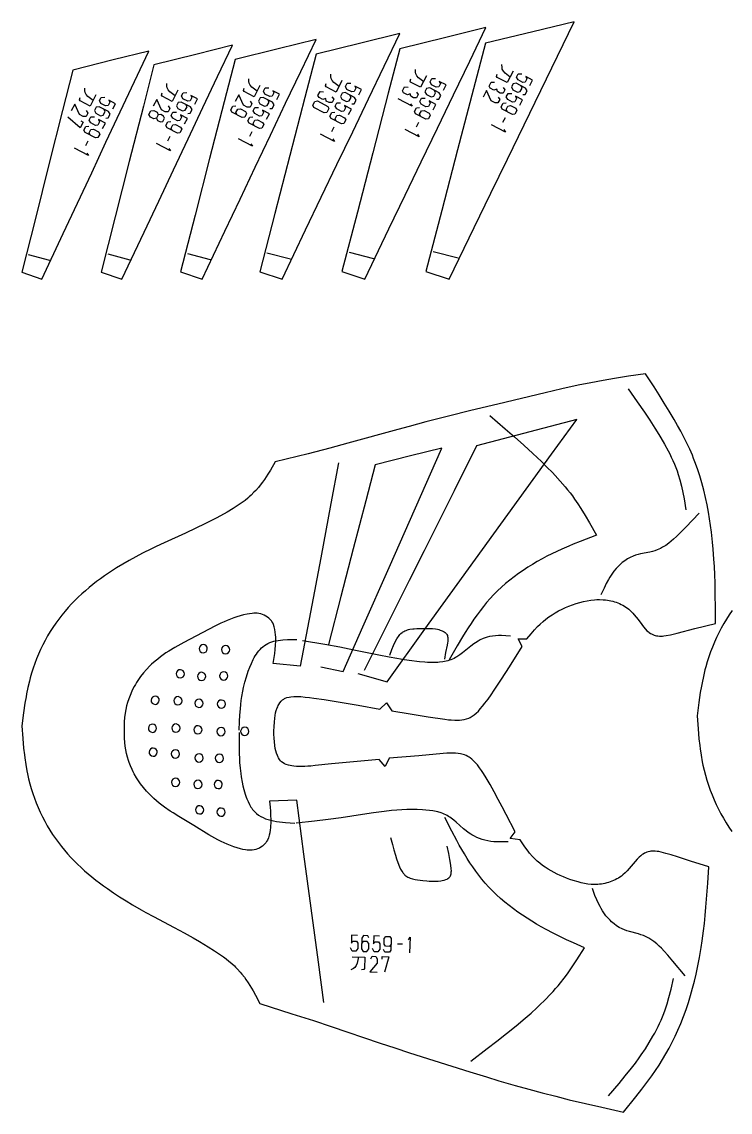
# Model space of a CAD drawing. Extents: x 923 to 2264, y 0 to 1234.
# Drawn here: x 923 to 1138.3, y 220.6 to 552.1 of the extents above; entities that cross this region are included whole.
import ezdxf

# ---------------------------------------------------------------- set-up
doc = ezdxf.new("R2010")
doc.units = 0

msp = doc.modelspace()

# ---------------------------------------------------------------- linework, layer by layer
for points in [[(1037.920898, 543.956299), (1034.400391, 530.406555), (1029.706299, 512.34021), (1025.012085, 494.273651), (1020.318054, 476.207367), (1027.24707, 473.919708), (1027.247192, 473.919647), (1034.617065, 489.204681), (1039.530396, 499.394684), (1044.443604, 509.584808), (1049.356812, 519.774719), (1054.270142, 529.964722), (1059.18335, 540.154785), (1064.09668, 550.344849), (1064.096558, 550.344971), (1051.881348, 547.363647), (1037.920776, 543.95636), (1037.920898, 543.956299)], [(1063.949219, 545.585938), (1060.323364, 531.720825), (1055.488647, 513.233887), (1050.654053, 494.746918), (1045.819458, 476.260071), (1052.953735, 473.919708), (1052.953857, 473.919647), (1060.543335, 489.56073), (1065.603027, 499.988129), (1070.66272, 510.415527), (1075.72229, 520.842834), (1080.781982, 531.270203), (1085.841675, 541.697632), (1090.901367, 552.125), (1090.901245, 552.125122), (1078.323608, 549.073547), (1063.949219, 545.585938), (1063.949219, 545.585938)], [(1012.478577, 542.326782), (1009.063354, 529.092407), (1004.509766, 511.446503), (999.956177, 493.800537), (995.402527, 476.154724), (1002.126404, 473.919769), (1002.126465, 473.919647), (1009.276794, 488.848663), (1014.04364, 498.801331), (1018.810547, 508.754059), (1023.577332, 518.706604), (1028.344116, 528.659302), (1033.110962, 538.612), (1037.87793, 548.564758), (1037.877808, 548.564758), (1026.02478, 545.653687), (1012.478516, 542.326721), (1012.478577, 542.326782)], [(963.156372, 539.067444), (959.951904, 526.463867), (955.679382, 509.659058), (951.406799, 492.854095), (947.134216, 476.049316), (953.447632, 473.919678), (953.447693, 473.919647), (960.158752, 488.136597), (964.632813, 497.614532), (969.106873, 507.092499), (973.580811, 516.570374), (978.05481, 526.048279), (982.52887, 535.526306), (987.00293, 545.004272), (987.002869, 545.004333), (975.874512, 542.233826), (963.156311, 539.067444), (963.156372, 539.067444)], [(987.817505, 540.697083), (984.50769, 527.778076), (980.094666, 510.552765), (975.681458, 493.327301), (971.268433, 476.10202), (977.787109, 473.919708), (977.78717, 473.919647), (984.717773, 488.492615), (989.338257, 498.207886), (993.95874, 507.923279), (998.579102, 517.638489), (1003.199524, 527.35376), (1007.820007, 537.069153), (1012.44043, 546.784485), (1012.440369, 546.784546), (1000.949646, 543.943787), (987.817383, 540.697083), (987.817505, 540.697083)], [(938.4953, 537.437866), (935.39624, 525.149658), (931.264221, 508.76535), (927.132019, 492.38089), (923, 475.996674), (929.108154, 473.919708), (929.108276, 473.919647), (935.59967, 487.780548), (939.927307, 497.021118), (944.255005, 506.261749), (948.582458, 515.502258), (952.910156, 524.742859), (957.237793, 533.983459), (961.56543, 543.224121), (961.565308, 543.224182), (950.799255, 540.523865), (938.495117, 537.437866), (938.4953, 537.437866)], [(1045.192505, 533.87262), (1043.609985, 535.094788), (1043.092651, 535.710754), (1042.771118, 536.323181), (1042.682129, 536.814026), (1042.638916, 537.675781)], [(1072.321533, 537.081116), (1070.5177, 533.630432), (1067.49353, 535.211304), (1067.303223, 535.50824), (1067.511108, 536.189392)], [(1071.487061, 535.295837), (1069.904419, 536.518066), (1069.387207, 537.134033), (1069.065552, 537.74646), (1068.976563, 538.237305), (1068.93335, 539.09906)], [(994.556946, 531.026062), (992.974304, 532.24823), (992.457031, 532.864197), (992.135437, 533.476685), (992.046387, 533.967468), (992.003235, 534.829224)], [(1020.318542, 534.234619), (1018.514771, 530.783875), (1015.49054, 532.364746), (1015.300232, 532.661682), (1015.508179, 533.342896)], [(1019.484131, 532.449341), (1017.901489, 533.67157), (1017.384277, 534.287537), (1017.062561, 534.899963), (1016.973633, 535.390747), (1016.93042, 536.252563)], [(1046.0271, 535.657898), (1044.223267, 532.207153), (1041.199097, 533.788025), (1041.008667, 534.084961), (1041.216675, 534.766174)], [(1051.176514, 531.361694), (1051.997314, 532.932007), (1049.903687, 534.026428), (1050.243774, 533.35498), (1049.726929, 532.366272), (1048.981445, 532.262329), (1047.546875, 533.012146), (1047.102295, 533.861694), (1047.619141, 534.850342), (1048.735596, 534.908508)], [(1069.281128, 532.114624), (1069.826904, 531.458984), (1069.310181, 530.470276), (1068.409546, 530.447388), (1067.556641, 530.89325), (1067.385254, 531.698669), (1066.536621, 531.30304), (1065.373413, 531.911072), (1065.033325, 532.58252), (1065.651489, 533.765076), (1066.717285, 533.726257)], [(1077.470947, 532.784973), (1078.291748, 534.355286), (1076.197998, 535.449707), (1076.538208, 534.778259), (1076.021362, 533.789551), (1075.275879, 533.685547), (1073.841309, 534.435486), (1073.396729, 535.284912), (1073.913574, 536.273621), (1075.030029, 536.331787)], [(944.702393, 528.179504), (943.119751, 529.401672), (942.602478, 530.017639), (942.280945, 530.630127), (942.191833, 531.120911), (942.148743, 531.982666)], [(970.464111, 531.388062), (968.660278, 527.937317), (965.636047, 529.518188), (965.44574, 529.815125), (965.653748, 530.496338)], [(969.629639, 529.602722), (968.046997, 530.824951), (967.529846, 531.440918), (967.20813, 532.053345), (967.119202, 532.544189), (967.075989, 533.405945)], [(975.613586, 527.091858), (976.434326, 528.662109), (974.340698, 529.756592), (974.680786, 529.085144), (974.16394, 528.096436), (973.418518, 527.992432), (971.983887, 528.74231), (971.539368, 529.591797), (972.056213, 530.580505), (973.172607, 530.638672)], [(995.391357, 532.81134), (993.587646, 529.360596), (990.563354, 530.941467), (990.373047, 531.238403), (990.580994, 531.919617)], [(1000.540771, 528.515137), (1001.361633, 530.085449), (999.267944, 531.179871), (999.608093, 530.508423), (999.091248, 529.519714), (998.345764, 529.415771), (996.911255, 530.165649), (996.466614, 531.015076), (996.983398, 532.003784), (998.099915, 532.061951)], [(1017.278076, 529.268127), (1017.823975, 528.612488), (1017.30719, 527.623779), (1016.406616, 527.600891), (1015.55365, 528.046814), (1015.382263, 528.852173), (1014.53363, 528.456543), (1013.370544, 529.064575), (1013.030396, 529.736023), (1013.648499, 530.918579), (1014.714294, 530.879822)], [(1023.317932, 527.147583), (1024.012817, 527.154602), (1024.630859, 528.337158), (1024.145874, 529.10907), (1021.31543, 530.588623), (1020.354126, 530.449402), (1019.837219, 529.460693), (1020.28186, 528.611267), (1021.71637, 527.861328), (1022.512573, 528.062256), (1023.080078, 529.147888), (1022.750061, 529.838684)], [(1025.468018, 529.938477), (1026.288818, 531.508728), (1024.19519, 532.60321), (1024.535156, 531.931702), (1024.018433, 530.943054), (1023.272949, 530.83905), (1021.838318, 531.588928), (1021.393799, 532.438416), (1021.910706, 533.427124), (1023.0271, 533.485291)], [(1042.986572, 530.691345), (1043.532593, 530.035767), (1043.015625, 529.047058), (1042.115112, 529.024109), (1041.262085, 529.469971), (1041.090698, 530.275391), (1040.242188, 529.879761), (1039.078979, 530.487793), (1038.73877, 531.159241), (1039.357056, 532.341797), (1040.422729, 532.30304)], [(1049.026489, 528.570862), (1049.721313, 528.577881), (1050.339478, 529.760437), (1049.85437, 530.532349), (1047.023926, 532.011902), (1046.0625, 531.87262), (1045.545776, 530.883972), (1045.990356, 530.034485), (1047.424927, 529.284607), (1048.221069, 529.485535), (1048.788452, 530.571106), (1048.458618, 531.261963)], [(1067.7854, 529.253174), (1068.270386, 528.481262), (1067.753662, 527.492554), (1066.853027, 527.469666), (1065.728638, 528.057434), (1064.307739, 531.194458), (1063.27417, 529.217102)], [(1074.35791, 526.829529), (1075.178589, 528.399841), (1073.084961, 529.494263), (1073.425171, 528.822815), (1072.908325, 527.834106), (1072.162842, 527.730164), (1070.728271, 528.480042), (1070.283691, 529.329529), (1070.800537, 530.318237), (1071.91687, 530.376343)], [(1075.320923, 529.99408), (1076.015625, 530.001099), (1076.633911, 531.183655), (1076.148804, 531.955566), (1073.318359, 533.43512), (1072.357056, 533.295898), (1071.84021, 532.30719), (1072.28479, 531.457764), (1073.71936, 530.707825), (1074.515503, 530.908752), (1075.083008, 531.994385), (1074.753052, 532.685242)], [(942.55719, 525.114563), (943.042297, 524.342651), (942.525452, 523.353882), (941.624878, 523.330994), (940.500427, 523.918762), (939.07959, 527.055847), (938.045898, 525.078369)], [(945.536865, 529.964783), (943.733093, 526.514038), (940.708801, 528.09491), (940.518494, 528.391846), (940.72644, 529.073059)], [(950.686218, 525.66864), (951.50708, 527.238892), (949.413391, 528.333374), (949.753601, 527.661865), (949.236694, 526.673157), (948.491211, 526.569214), (947.056702, 527.319092), (946.612061, 528.168518), (947.128906, 529.157227), (948.245361, 529.215393)], [(967.484436, 526.537781), (967.969482, 525.765869), (967.452698, 524.777222), (966.552185, 524.754272), (965.427795, 525.342041), (964.006836, 528.479065), (962.973267, 526.501709)], [(973.463501, 524.300964), (974.158325, 524.308044), (974.776489, 525.490601), (974.291382, 526.262512), (971.460999, 527.742004), (970.499695, 527.602783), (969.982788, 526.614075), (970.427429, 525.764648), (971.861938, 525.014709), (972.658081, 525.215637), (973.225586, 526.30127), (972.89563, 526.992126)], [(992.411682, 527.961121), (992.896851, 527.189209), (992.380005, 526.2005), (991.479431, 526.177551), (990.355042, 526.76532), (988.934143, 529.902344), (987.900452, 527.924988)], [(998.390747, 525.724304), (999.085632, 525.731323), (999.703735, 526.913879), (999.218628, 527.685791), (996.388245, 529.165344), (995.426941, 529.026062), (994.910156, 528.037415), (995.354675, 527.187927), (996.789185, 526.438049), (997.585388, 526.638977), (998.152893, 527.724548), (997.822876, 528.415405)], [(1011.473816, 526.758301), (1012.091919, 527.940857), (1012.847534, 528.064209), (1015.988159, 526.422546), (1016.318115, 525.731689), (1015.699951, 524.549133), (1014.954529, 524.44519), (1011.813965, 526.086853), (1011.473816, 526.758301)], [(1022.354919, 523.983093), (1023.175781, 525.553345), (1021.082031, 526.647827), (1021.42218, 525.976257), (1020.905396, 524.98761), (1020.159912, 524.883606), (1018.725281, 525.633545), (1018.280701, 526.482971), (1018.797546, 527.47168), (1019.914063, 527.529846)], [(1041.176758, 527.228943), (1041.671875, 526.47644), (1037.445801, 528.685547)], [(1048.063354, 525.40625), (1048.884277, 526.976563), (1046.790527, 528.070984), (1047.130737, 527.399536), (1046.61377, 526.410828), (1045.868286, 526.306885), (1044.433838, 527.056763), (1043.989258, 527.90625), (1044.506104, 528.894958), (1045.622559, 528.953064)], [(1070.606323, 524.75238), (1070.227417, 525.444153), (1070.794922, 526.529785), (1071.589233, 526.632874), (1073.140137, 525.822205), (1073.470093, 525.131287), (1072.902588, 524.045715), (1072.157104, 523.941772), (1069.016602, 525.583374), (1068.676514, 526.254883), (1069.294556, 527.437439), (1070.205322, 527.479736)], [(948.536255, 522.877747), (949.231079, 522.884766), (949.849182, 524.067322), (949.364136, 524.839233), (946.533752, 526.318787), (945.572388, 526.179504), (945.055603, 525.190857), (945.500122, 524.34137), (946.934692, 523.591492), (947.730835, 523.792419), (948.29834, 524.878052), (947.968323, 525.568848)], [(963.918823, 522.83313), (964.297729, 522.141357), (965.150696, 521.695496), (965.89624, 521.799438), (966.413025, 522.788147), (966.083008, 523.479065), (965.22998, 523.924927), (964.435608, 523.821777), (963.918823, 522.83313), (963.12262, 522.632202), (962.114563, 523.15918), (961.619324, 523.911682), (962.237488, 525.094238), (963.148254, 525.136536), (964.156311, 524.609619), (964.435608, 523.821777)], [(972.500427, 521.136414), (973.321289, 522.706726), (971.227539, 523.801147), (971.567688, 523.1297), (971.050903, 522.140991), (970.305359, 522.037048), (968.87085, 522.786926), (968.426208, 523.636414), (968.943115, 524.625122), (970.05957, 524.683228)], [(988.476379, 523.83252), (988.097473, 524.524292), (988.664978, 525.609924), (989.459351, 525.713013), (991.010315, 524.902344), (991.340271, 524.211487), (990.772766, 523.125854), (990.027344, 523.021851), (986.88678, 524.663513), (986.546631, 525.334961), (987.164795, 526.517517), (988.075439, 526.559814)], [(997.427734, 522.559692), (998.248596, 524.130005), (996.154846, 525.224426), (996.494995, 524.552979), (995.97821, 523.56427), (995.232605, 523.460327), (993.798096, 524.210205), (993.353577, 525.059692), (993.870361, 526.048401), (994.986877, 526.106506)], [(1018.603333, 521.905945), (1018.224426, 522.597656), (1018.791931, 523.683289), (1019.586304, 523.786377), (1021.137146, 522.975708), (1021.467163, 522.284851), (1020.899719, 521.199219), (1020.154175, 521.095215), (1017.013672, 522.736877), (1016.673523, 523.408325), (1017.291626, 524.590942), (1018.202393, 524.633179)], [(1044.311768, 523.329163), (1043.932861, 524.020935), (1044.500366, 525.106567), (1045.2948, 525.209656), (1046.845703, 524.398926), (1047.175659, 523.708069), (1046.608154, 522.622437), (1045.862671, 522.518494), (1042.722168, 524.160156), (1042.381958, 524.831604), (1043.000244, 526.014099), (1043.910889, 526.056458)], [(940.939819, 522.020508), (941.637817, 521.65564), (940.715576, 519.891541), (937.006226, 523.089417)], [(947.573181, 519.713196), (948.394043, 521.283447), (946.300293, 522.377869), (946.640442, 521.706421), (946.123596, 520.717712), (945.378113, 520.613708), (943.943542, 521.363647), (943.499023, 522.213135), (944.015808, 523.201782), (945.132324, 523.259949)], [(968.748901, 519.059265), (968.369995, 519.751099), (968.9375, 520.83667), (969.731873, 520.939758), (971.282715, 520.129089), (971.612732, 519.438171), (971.045227, 518.352539), (970.299744, 518.248596), (967.15918, 519.89032), (966.819031, 520.561768), (967.437256, 521.744263), (968.347961, 521.78656)], [(993.676147, 520.482605), (993.297241, 521.174377), (993.864746, 522.26001), (994.659119, 522.363098), (996.209961, 521.552368), (996.539978, 520.861511), (995.972473, 519.775879), (995.22699, 519.671875), (992.086487, 521.313599), (991.746277, 521.985046), (992.364502, 523.167603), (993.275208, 523.2099)], [(1043.60791, 521.510193), (1042.878174, 520.114441)], [(1069.557739, 519.346802), (1070.052979, 518.594299), (1065.826904, 520.803467)], [(1069.902222, 522.933472), (1069.172607, 521.537659)], [(943.821594, 517.636047), (943.442627, 518.327759), (944.010132, 519.413391), (944.804565, 519.516541), (946.355469, 518.70575), (946.685425, 518.014954), (946.11792, 516.929321), (945.372498, 516.825317), (942.231934, 518.46698), (941.891785, 519.138489), (942.509949, 520.321045), (943.420654, 520.363281)], [(968.0448, 517.240356), (967.315308, 515.844543)], [(992.972168, 518.663635), (992.242493, 517.267883)], [(1017.55481, 516.500366), (1018.050049, 515.747864), (1013.823914, 517.95697)], [(1017.899292, 520.086975), (1017.169739, 518.691162)], [(1043.263306, 517.923584), (1043.758545, 517.171021), (1039.532349, 519.380249)], [(943.117615, 515.817078), (942.387939, 514.421265)], [(967.700378, 513.653748), (968.195618, 512.901184), (963.969421, 515.110352)], [(992.627625, 515.077026), (993.122925, 514.324463), (988.896667, 516.53363)], [(942.773132, 512.230469), (943.268311, 511.477905), (939.042175, 513.687073)], [(924.929749, 481.356476), (931.416077, 479.616669)], [(949.129333, 481.546753), (955.83374, 479.76297)], [(973.329041, 481.737061), (980.251221, 479.909271)], [(997.528564, 481.927368), (1004.668823, 480.055573)], [(1022.50946, 482.117645), (1029.867676, 480.201874)], [(1048.076172, 482.307983), (1055.652344, 480.348206)], [(1072.984619, 305.836395), (1070.234863, 311.192413), (1069.039063, 313.476044), (1067.825195, 315.747345), (1066.550537, 318.069397), (1065.325073, 320.240814), (1064.165894, 322.250305), (1063.334717, 323.621674), (1062.751587, 324.515381), (1062.136108, 325.38324), (1061.480591, 326.217529), (1061.135498, 326.619629), (1060.405396, 327.388794), (1059.832153, 327.919617), (1059.249756, 328.389435), (1058.944336, 328.603088), (1058.628662, 328.798676), (1058.07251, 329.079926), (1057.606323, 329.263519), (1057.12561, 329.413422), (1056.383545, 329.582611), (1055.62561, 329.695313), (1054.861816, 329.763), (1054.093872, 329.796295), (1052.948853, 329.792755), (1052.189209, 329.761749), (1051.053345, 329.683716), (1043.694824, 329.011627), (1034.686768, 328.262329), (1033.416626, 325.714081), (1031.652344, 327.828308), (1026.059937, 327.357697), (1021.587158, 326.960358), (1017.116394, 326.52713), (1012.189453, 326.00592), (1010.841675, 325.885193), (1009.942078, 325.82132), (1009.041382, 325.774963), (1008.139282, 325.749786), (1007.310364, 325.749695), (1006.482178, 325.78067), (1005.656616, 325.853119), (1005.108704, 325.929596), (1004.563477, 326.032166), (1004.021606, 326.163971), (1003.370911, 326.370026), (1002.870789, 326.580475), (1002.402344, 326.840698), (1001.988098, 327.149963), (1001.629211, 327.503754), (1001.311523, 327.90213), (1001.032471, 328.337311), (1000.906616, 328.566193), (1000.680603, 329.04187), (1000.400696, 329.785309), (1000.200867, 330.473907), (1000.036438, 331.209015), (999.888428, 332.126404), (999.768555, 333.238434), (999.68866, 334.391937), (999.650757, 335.54953), (999.652466, 336.51062), (999.699951, 337.852966), (999.788391, 339.216919), (999.903809, 340.419983), (1000.016052, 341.217499), (1000.16803, 342.004944), (1000.369446, 342.777069), (1000.63031, 343.528351), (1000.786072, 343.89444), (1000.960388, 344.253418), (1001.154358, 344.60434), (1001.477295, 345.101135), (1001.847961, 345.561523), (1002.05188, 345.772491), (1002.268555, 345.967773), (1002.618347, 346.226044), (1002.851318, 346.363708), (1003.094666, 346.4841), (1003.605774, 346.678467), (1004.274719, 346.848694), (1004.822021, 346.940491), (1005.648804, 347.019806), (1006.200195, 347.039124), (1007.027161, 347.027649), (1007.853577, 346.979706), (1009.128113, 346.864197), (1010.473267, 346.715698), (1011.814819, 346.546478), (1014.935608, 346.094666), (1019.785583, 345.314941), (1025.283936, 344.368347), (1031.875732, 343.187286), (1033.824097, 345.130035), (1035.480469, 342.633575), (1041.050293, 341.715576), (1046.485718, 340.870941), (1051.615356, 340.105774), (1052.745483, 339.96698), (1053.501343, 339.896332), (1054.640503, 339.836609), (1055.404175, 339.835236), (1056.032227, 339.861206), (1056.765869, 339.928619), (1057.491821, 340.044525), (1058.201172, 340.218079), (1058.885254, 340.458771), (1059.322876, 340.661072), (1059.640503, 340.836517), (1059.948364, 341.030029), (1060.536987, 341.461487), (1061.14978, 341.98764), (1061.781494, 342.604797), (1062.379761, 343.254242), (1063.09375, 344.096832), (1063.773682, 344.946198), (1064.759155, 346.246155), (1065.710083, 347.571625), (1066.634399, 348.916351), (1068.832642, 352.253906), (1071.280884, 356.087799), (1075.135254, 362.259125), (1073.929565, 364.520447), (1076.540894, 364.572021), (1077.787598, 366.079987), (1078.859863, 367.307556), (1079.758911, 368.253967), (1080.579346, 369.041626), (1081.436401, 369.794708), (1082.327637, 370.512573), (1083.25061, 371.194244), (1084.203125, 371.83905), (1085.182983, 372.44632), (1086.187622, 373.015076), (1087.214844, 373.544647), (1088.262451, 374.034241), (1089.327759, 374.483063), (1090.408936, 374.89035), (1091.503296, 375.255463), (1092.608521, 375.577332), (1093.722656, 375.855591), (1094.842896, 376.088928), (1095.962036, 376.274811), (1097.084839, 376.406647), (1097.835449, 376.460114), (1098.58728, 376.48291), (1099.717773, 376.453827), (1100.473022, 376.388397), (1101.015015, 376.317139), (1101.556396, 376.225372), (1102.095581, 376.113342), (1102.631348, 375.981049), (1103.162231, 375.828552), (1103.687134, 375.656097), (1104.204468, 375.463654), (1104.712891, 375.251404), (1105.211182, 375.019409), (1105.69812, 374.767853), (1106.171997, 374.496796), (1106.631836, 374.20639), (1107.07605, 373.896545), (1107.503418, 373.56778), (1108.139526, 373.010406), (1108.786499, 372.348755), (1109.193604, 371.883087), (1109.776855, 371.155273), (1110.338257, 370.401642), (1111.430542, 368.880493), (1111.991089, 368.147217), (1112.588867, 367.456207), (1113.016724, 367.030701), (1113.474121, 366.641479), (1113.715576, 366.462891), (1114.097656, 366.215271), (1114.367798, 366.064575), (1114.78894, 365.864716), (1115.225098, 365.697845), (1115.522461, 365.605896), (1115.975464, 365.498444), (1116.354858, 365.437561), (1116.811401, 365.397491), (1117.270142, 365.388855), (1117.730103, 365.40741), (1118.190308, 365.44873), (1118.880127, 365.544342), (1120.238281, 365.802521), (1122.227295, 366.265106), (1127.638184, 367.663147), (1133.897827, 369.228516), (1133.859497, 374.164978), (1133.808838, 377.866394), (1133.721802, 381.56604), (1133.636353, 384.031281), (1133.523193, 386.495331), (1133.391113, 388.755371), (1133.161621, 391.839203), (1132.973877, 393.892456), (1132.635132, 396.967194), (1132.368042, 399.012756), (1132.06604, 401.054352), (1131.726563, 403.091522), (1131.309326, 405.317139), (1130.841553, 407.5336), (1130.32019, 409.737762), (1129.741577, 411.926514), (1129.102661, 414.096741), (1128.400269, 416.245483), (1127.631104, 418.369476), (1127.220215, 419.421082), (1126.83667, 420.358398), (1126.028687, 422.21582), (1125.170776, 424.051697), (1124.267944, 425.867371), (1123.325317, 427.664063), (1122.3479, 429.443298), (1121.341187, 431.206512), (1119.813232, 433.780823), (1118.299194, 436.242249), (1116.756592, 438.683777), (1115.193115, 441.110718), (1112.562378, 445.138306), (1107.433105, 444.370483), (1103.165405, 443.694183), (1099.759399, 443.108246), (1095.956787, 442.39035), (1092.164917, 441.614197), (1087.122559, 440.510132), (1082.091187, 439.35379), (1074.874512, 437.65097), (1067.730103, 435.933716), (1059.539307, 433.931763), (1052.68103, 432.223969), (1045.832886, 430.475952), (1040.705566, 429.131012), (1037.292603, 428.215179), (1022.157532, 424.034943), (1016.646545, 422.543671), (1010.013489, 420.820496), (1000.041321, 418.32132), (998.586365, 415.81189), (997.830627, 414.576111), (997.308594, 413.764435), (996.767944, 412.965118), (996.205627, 412.18042), (995.462036, 411.215851), (994.944519, 410.589233), (994.136047, 409.676514), (993.57605, 409.087555), (992.705139, 408.235901), (992.104248, 407.690765), (991.693176, 407.336395), (990.851074, 406.651947), (989.985107, 405.997375), (989.098267, 405.36969), (988.193542, 404.765686), (987.274292, 404.182495), (985.404053, 403.066345), (983.405701, 401.943634), (982.061401, 401.220642), (980.708496, 400.51593), (978.664795, 399.488861), (975.917664, 398.16568), (972.799988, 396.71994), (966.31073, 393.760498), (963.890686, 392.624878), (962.404846, 391.907074), (959.691101, 390.544434), (957.675537, 389.482574), (955.678711, 388.382233), (953.702148, 387.239899), (951.800049, 386.084137), (950.562683, 385.299377), (949.337585, 384.493988), (948.12616, 383.667267), (946.929993, 382.818573), (945.75061, 381.947296), (944.5896, 381.052673), (943.448242, 380.134125), (942.32843, 379.190979), (941.231384, 378.222504), (940.158752, 377.228088), (939.112061, 376.207184), (938.092773, 375.158783), (937.102539, 374.082764), (936.1427, 372.977753), (935.171021, 371.788818), (934.234985, 370.569244), (933.335205, 369.32074), (932.472107, 368.044708), (931.646301, 366.743011), (930.858276, 365.416931), (930.108582, 364.068237), (929.397705, 362.698395), (928.726257, 361.309052), (928.094604, 359.901855), (927.503357, 358.478241), (926.953125, 357.039948), (926.444214, 355.588348), (925.977417, 354.125336), (925.55304, 352.652069), (925.30249, 351.699829), (924.850159, 349.785828), (924.454773, 347.860565), (924.275452, 346.894409), (923.947693, 344.955841), (923.515442, 342.036438), (923, 338.131989), (923.290588, 334.204437), (923.554688, 331.265106), (923.770691, 329.310974), (923.894287, 328.33609), (924.178589, 326.391449), (924.520386, 324.454773), (924.71582, 323.489594), (925.054993, 321.994537), (925.437195, 320.50705), (925.861938, 319.028778), (926.328735, 317.561249), (926.837341, 316.106171), (927.387146, 314.665039), (927.977966, 313.239594), (928.60907, 311.831268), (929.280151, 310.441803), (929.990784, 309.072815), (930.74054, 307.725861), (931.528992, 306.402618), (932.355652, 305.104523), (933.220276, 303.833466), (934.122192, 302.590698), (935.017029, 301.432739), (935.943909, 300.301544), (936.901306, 299.196594), (937.887695, 298.11734), (938.90155, 297.06311), (939.941223, 296.033417), (941.005188, 295.02774), (942.091858, 294.045319), (943.199646, 293.085663), (944.327148, 292.148285), (945.472656, 291.232452), (946.634644, 290.337769), (947.811523, 289.46347), (949.001953, 288.609253), (950.834595, 287.346466), (952.74231, 286.092682), (954.672791, 284.879852), (956.624023, 283.704224), (959.255127, 282.188538), (960.697388, 281.386841), (963.048401, 280.114288), (969.357117, 276.788116), (972.386719, 275.166321), (975.053467, 273.687836), (977.034912, 272.54541), (978.345154, 271.764374), (979.645752, 270.965668), (981.576355, 269.730225), (983.379578, 268.508759), (984.263855, 267.873871), (985.132385, 267.219147), (985.98175, 266.541595), (986.808777, 265.838562), (987.610291, 265.107056), (988.000366, 264.729645), (988.56897, 264.15094), (989.389587, 263.250824), (989.914917, 262.630829), (990.669617, 261.673248), (991.150391, 261.018158), (991.837341, 260.012543), (992.353821, 259.196869), (992.847656, 258.367889), (993.322327, 257.527618), (994.00592, 256.25058), (995.314514, 253.661987), (1005.126831, 250.595657), (1011.650146, 248.495575), (1017.066772, 246.691132), (1031.93689, 241.650894), (1036.387939, 240.18129), (1040.84668, 238.735306), (1048.290039, 236.361832), (1059.23584, 232.912415), (1064.226807, 231.364334), (1067.977295, 230.228043), (1072.992188, 228.761902), (1077.082031, 227.621643), (1081.184448, 226.52597), (1085.297729, 225.47081), (1089.42041, 224.452072), (1094.372925, 223.272614), (1099.310791, 222.13504), (1105.901245, 220.648621), (1109.671875, 225.295898), (1111.517944, 227.648895), (1112.723389, 229.236404), (1114.482422, 231.6548), (1115.61792, 233.300186), (1116.719849, 234.975235), (1117.783325, 236.675705), (1118.806519, 238.401199), (1119.787109, 240.150894), (1120.723145, 241.924484), (1121.612427, 243.721329), (1122.452881, 245.540817), (1123.338135, 247.613235), (1124.162109, 249.710968), (1124.92749, 251.831558), (1125.637329, 253.97226), (1126.2948, 256.130615), (1126.902588, 258.303986), (1127.463989, 260.489838), (1127.960571, 262.592682), (1128.606812, 265.621155), (1128.995972, 267.647797), (1129.520142, 270.697601), (1129.831421, 272.736664), (1130.244141, 275.80249), (1130.506226, 278.046387), (1130.757202, 280.48999), (1130.977417, 282.936676), (1131.261597, 286.611481), (1131.505371, 290.290375), (1131.797729, 295.198975), (1126.304688, 296.99411), (1122.325439, 298.272186), (1120.389282, 298.872375), (1118.758301, 299.339172), (1117.314209, 299.705139), (1116.631958, 299.849762), (1116.175415, 299.92746), (1115.48877, 300.004333), (1115.03064, 300.022675), (1114.572876, 300.009399), (1114.190796, 299.970673), (1113.88501, 299.920471), (1113.430908, 299.814209), (1112.98584, 299.672455), (1112.553833, 299.49704), (1112.275269, 299.362274), (1111.880493, 299.138794), (1111.630249, 298.976166), (1111.152344, 298.618835), (1110.70105, 298.22464), (1110.063843, 297.57959), (1109.461182, 296.891235), (1107.674561, 294.734558), (1107.050415, 294.042175), (1106.396118, 293.384644), (1105.699463, 292.772095), (1105.270752, 292.440125), (1104.824951, 292.127075), (1104.363525, 291.833221), (1103.887817, 291.558746), (1103.39917, 291.303925), (1102.898926, 291.06897), (1102.388062, 290.854187), (1101.868286, 290.659637), (1101.34082, 290.485657), (1100.807007, 290.33252), (1100.267944, 290.200409), (1099.725342, 290.089569), (1099.179932, 290.000153), (1098.633667, 289.932587), (1098.087402, 289.886749), (1097.07312, 289.859436), (1096.063843, 289.902222), (1095.059448, 290.008148), (1094.559204, 290.082703), (1093.562012, 290.270264), (1093.065186, 290.381805), (1092.074829, 290.635712), (1090.597656, 291.080933), (1089.608765, 291.415375), (1088.626587, 291.776062), (1087.653442, 292.163635), (1086.692017, 292.578674), (1085.744385, 293.02182), (1084.813232, 293.493744), (1083.900635, 293.994965), (1083.009155, 294.526123), (1082.141357, 295.08786), (1081.299316, 295.680817), (1080.485474, 296.305542), (1079.702515, 296.962799), (1078.952393, 297.653015), (1078.237915, 298.377014), (1077.337769, 299.403503), (1076.904053, 299.951599), (1076.485474, 300.512756), (1075.683838, 301.665955), (1074.531982, 303.439667), (1071.470093, 303.830994), (1072.984619, 305.836395)], [(1107.319336, 440.557251), (1110.072144, 436.606201), (1112.251099, 433.422058), (1113.860229, 431.00882), (1115.439575, 428.565491), (1116.635132, 426.649078), (1117.220093, 425.681763), (1118.355469, 423.727325), (1119.433472, 421.744873), (1119.946167, 420.74231), (1120.439331, 419.731812), (1120.911011, 418.713318), (1121.359497, 417.686188), (1121.782959, 416.650513), (1122.179565, 415.605652), (1122.547729, 414.551666), (1123.069702, 412.856903), (1123.562988, 410.945679), (1123.98291, 409.011902), (1124.349365, 407.061584), (1124.895874, 403.791412)], [(1025.106812, 354.019806), (1034.023682, 351.514526), (1045.555176, 367.466034), (1053.24292, 378.100433), (1060.930542, 388.734802), (1068.618286, 399.36908), (1076.30603, 410.003418), (1083.993774, 420.637817), (1091.681396, 431.272186), (1077.481567, 427.499786), (1061.253296, 423.188385), (1054.41626, 409.539368), (1049.858276, 400.440002), (1045.300171, 391.340698), (1040.742188, 382.241272), (1036.184204, 373.141907), (1031.626221, 364.042542), (1027.068237, 354.943237)], [(1065.246826, 432.478149), (1069.972778, 428.400696), (1072.792603, 425.932617), (1075.590332, 423.434418), (1078.35791, 420.895172), (1080.969482, 418.415649), (1082.642456, 416.767456), (1084.282959, 415.088531), (1085.088379, 414.236206), (1086.664551, 412.502777), (1088.187622, 410.72757), (1088.926636, 409.822998), (1089.649292, 408.906158), (1090.354614, 407.976868), (1091.041504, 407.034088), (1092.014648, 405.627594), (1092.951538, 404.195435), (1094.301147, 402.00769), (1095.600464, 399.784302), (1097.705566, 396.03598), (1092.763916, 394.157135), (1090.655029, 393.317169), (1089.254395, 392.73761), (1087.162842, 391.830383), (1085.63916, 391.131744), (1084.12561, 390.403046), (1082.624268, 389.643677), (1081.137817, 388.852936), (1079.668335, 388.030426), (1078.218384, 387.175568), (1076.790283, 386.287842), (1075.386353, 385.366516), (1074.008911, 384.411133), (1072.660522, 383.421204), (1071.343384, 382.396057), (1070.059814, 381.335358), (1068.812256, 380.238159), (1067.603149, 379.10437), (1066.434692, 377.932922), (1065.353394, 376.774017), (1064.309082, 375.582458), (1063.299072, 374.360657), (1062.320923, 373.110901), (1061.371826, 371.83551), (1060.449097, 370.536865), (1059.550171, 369.217255), (1058.672485, 367.878967), (1057.813232, 366.524414), (1056.969849, 365.155853), (1055.32019, 362.38623), (1052.898438, 358.185181)], [(1013.86145, 356.034088), (1020.648743, 354.587769), (1026.654785, 368.171082), (1034.662842, 386.282227), (1042.670776, 404.39328), (1050.678833, 422.504456), (1041.202759, 420.136078), (1030.373047, 417.429413), (1027.541992, 406.512482), (1023.767273, 391.956665), (1019.992493, 377.400696), (1016.217773, 362.84491)], [(1019.271606, 418.027374), (1016.949036, 405.664459), (1013.852295, 389.180511), (1010.755615, 372.696472), (1007.658936, 356.212616), (999.377136, 357.028076), (999.686768, 358.872925), (999.872375, 360.105225), (1000.027039, 361.341278), (1000.138, 362.582336), (1000.193115, 363.830078), (1000.19574, 364.45694), (1000.17981, 365.085876), (1000.143677, 365.717438), (1000.054871, 366.614044), (999.933105, 367.399475), (999.755188, 368.168945), (999.506042, 368.907104), (999.292969, 369.374481), (999.036865, 369.816803), (998.891296, 370.026978), (998.537842, 370.451904), (998.134338, 370.838165), (997.68811, 371.183899), (997.206238, 371.487213), (996.695984, 371.746277), (996.164795, 371.95932), (995.619873, 372.12442), (995.086365, 372.236603), (994.568665, 372.302368), (994.049744, 372.330475), (993.530396, 372.325378), (993.011414, 372.291565), (992.235474, 372.196869), (991.465149, 372.062622), (990.431519, 371.83844), (989.412231, 371.572571), (988.406067, 371.268555), (987.411682, 370.929596), (986.42804, 370.559174), (985.453857, 370.160706), (984.487976, 369.737488), (983.529114, 369.292847), (981.62793, 368.353119), (972.238342, 363.421814), (970.394958, 362.415894), (969.485474, 361.897308), (967.698975, 360.816986), (966.825134, 360.250488), (965.966309, 359.6633), (965.124207, 359.052856), (964.300293, 358.417023), (963.496216, 357.752991), (962.43573, 356.80072), (961.921936, 356.304321), (960.92981, 355.272186), (959.988953, 354.190002), (959.103943, 353.059967), (958.683777, 352.477844), (957.891296, 351.280975), (957.519958, 350.666718), (957.166199, 350.042572), (956.579285, 348.903198), (956.112183, 347.876556), (955.896301, 347.355652), (955.500854, 346.300354), (955.154358, 345.228943), (954.858032, 344.143951), (954.612854, 343.047882), (954.419922, 341.943237), (954.256836, 340.599915), (954.158081, 339.28183), (954.072937, 337.431549)], [(1128.869629, 402.766174), (1124.867188, 398.517975), (1123.171021, 396.771149), (1122.063354, 395.672058), (1121.148682, 394.822601), (1120.437622, 394.21225), (1119.652588, 393.596832), (1118.736572, 392.957916), (1117.780884, 392.378937), (1117.123413, 392.030914), (1116.108887, 391.573242), (1115.415161, 391.315277), (1114.675293, 391.088501), (1113.890259, 390.893707), (1111.106934, 390.341644), (1110.319946, 390.160614), (1109.544556, 389.942322), (1108.859375, 389.701508), (1107.968994, 389.308502), (1107.110596, 388.84024), (1106.288208, 388.304596), (1105.506104, 387.709717), (1105.009033, 387.284088), (1104.467651, 386.774017), (1103.704224, 385.963745), (1102.996582, 385.105774), (1102.554077, 384.510803), (1102.134033, 383.900146), (1101.735474, 383.275879), (1101.354858, 382.636139), (1100.643921, 381.321014), (1099.987549, 379.977448), (1099.057495, 377.933716)], [(1138.946655, 373.181366), (1138.05542, 371.873657), (1137.202515, 370.539276), (1136.388428, 369.17984), (1135.61377, 367.796906), (1134.878906, 366.39209), (1134.184814, 364.967072), (1133.531738, 363.523468), (1132.92041, 362.062927), (1132.35144, 360.587067), (1131.825073, 359.09729), (1131.342285, 357.595703), (1130.903564, 356.083344), (1130.64502, 355.107056), (1130.177979, 353.14447), (1129.769653, 351.170197), (1129.584717, 350.17926), (1129.246338, 348.191101), (1128.800293, 345.196594), (1128.268433, 341.191528), (1128.569824, 337.162506), (1128.843628, 334.1474), (1129.067261, 332.143036), (1129.195313, 331.143188), (1129.489624, 329.148773), (1129.843384, 327.162781), (1130.045654, 326.173157), (1130.396973, 324.638245), (1130.792969, 323.111237), (1131.23291, 321.593903), (1131.716431, 320.087769), (1132.24292, 318.594513), (1132.812134, 317.115906), (1133.423584, 315.653473), (1134.076538, 314.208862), (1134.770752, 312.783752), (1135.505615, 311.379822), (1136.28064, 309.998749), (1137.095459, 308.642212), (1137.949463, 307.311707), (1138.842285, 306.009186)], [(1071.522583, 365.363464), (1070.145386, 365.458435), (1068.775391, 365.518707), (1067.869507, 365.522522), (1066.972046, 365.48526), (1066.085327, 365.396759), (1065.211182, 365.246643), (1064.467896, 365.059479), (1063.851196, 364.858978), (1063.243896, 364.62207), (1062.351563, 364.204803), (1061.77002, 363.889557), (1060.919067, 363.368469), (1060.367065, 362.993225), (1059.5, 362.349274), (1056.989014, 360.325958), (1056.145264, 359.689392), (1055.279663, 359.10611), (1054.835205, 358.840759), (1054.381348, 358.596588), (1053.91626, 358.375763), (1053.453979, 358.186127), (1052.981201, 358.019714), (1052.498657, 357.875397), (1052.007202, 357.751831), (1051.507935, 357.647675), (1051.001831, 357.561859), (1049.97229, 357.43985), (1049.450806, 357.401093), (1048.399292, 357.361877), (1047.342651, 357.365265), (1046.288086, 357.401154), (1045.491577, 357.444519), (1043.91394, 357.567139), (1043.131714, 357.644836), (1041.578979, 357.829254), (1039.272583, 358.167389), (1036.983765, 358.561523), (1034.701538, 358.991241), (1031.485474, 359.624725), (1023.954224, 361.142975), (1019.637878, 361.982056), (1015.136047, 362.793549), (1008.287292, 363.939789)], [(1034.882446, 359.607178), (1035.516968, 361.332031), (1035.98291, 362.474823), (1036.513062, 363.6073), (1037.001709, 364.501831), (1037.249146, 364.899872), (1037.513306, 365.283234), (1037.94397, 365.81955), (1038.256104, 366.144135), (1038.589844, 366.436371), (1038.765381, 366.568665), (1039.098145, 366.783661), (1039.44873, 366.968323), (1039.815552, 367.125031), (1040.196655, 367.256073), (1040.590332, 367.363892), (1040.994995, 367.450897), (1041.829956, 367.571625), (1042.256836, 367.610138), (1043.120605, 367.655457), (1046.057739, 367.708405), (1046.953857, 367.709167), (1047.850098, 367.670044), (1048.760254, 367.568207), (1049.38147, 367.454224), (1049.802979, 367.353577), (1050.222778, 367.23111), (1050.828857, 367.002411), (1051.37915, 366.714081), (1051.699951, 366.485779), (1051.843018, 366.359985), (1052.088989, 366.08432), (1052.242798, 365.840881), (1052.360718, 365.577881), (1052.445557, 365.29718), (1052.50061, 365.000702), (1052.528564, 364.690369), (1052.532593, 364.368164), (1052.480713, 363.695648), (1052.430786, 363.349182), (1052.297974, 362.645538), (1051.818481, 360.442505), (1051.468506, 358.353088)], [(979.39093, 361.497253), (979.310974, 361.978394), (979.052917, 362.392303), (978.65625, 362.675964), (978.181091, 362.786194), (977.699951, 362.706207), (977.286072, 362.448181), (977.00238, 362.051483), (976.892151, 361.576355), (976.972168, 361.095215), (977.230164, 360.681366), (977.626953, 360.397675), (978.10199, 360.287445), (978.583191, 360.367401), (978.99707, 360.625427), (979.280762, 361.022186), (979.39093, 361.497253)], [(986.199585, 361.230896), (986.11969, 361.712036), (985.861633, 362.125885), (985.464905, 362.409576), (984.989807, 362.519806), (984.508667, 362.43985), (984.094727, 362.181793), (983.811096, 361.785065), (983.700867, 361.309967), (983.780823, 360.828827), (984.038879, 360.414948), (984.435608, 360.131287), (984.910706, 360.021057), (985.391846, 360.101044), (985.805786, 360.359039), (986.089355, 360.755768), (986.199585, 361.230896)], [(989.06073, 336.785553), (989.181458, 339.393036), (989.294128, 341.341919), (989.443054, 343.279724), (989.570129, 344.563232), (989.724792, 345.83844), (989.898499, 347.022034), (990.19281, 348.662262), (990.424377, 349.751404), (990.827454, 351.384674), (991.301147, 353.024811), (991.849182, 354.67981), (992.297485, 355.8927), (992.794495, 357.095062), (993.347656, 358.264221), (993.647461, 358.829224), (993.964172, 359.37735), (994.298584, 359.905731), (994.65155, 360.411682), (995.024048, 360.892212), (995.417114, 361.344635), (995.831482, 361.765839), (996.268188, 362.153351), (996.728088, 362.503845), (997.258484, 362.843201), (997.815857, 363.138275), (998.398254, 363.392303), (999.003784, 363.608398), (999.630554, 363.789673), (1000.27655, 363.939392), (1000.93988, 364.06073), (1001.618713, 364.156677), (1002.310913, 364.230591), (1003.728271, 364.324554), (1005.176331, 364.368073), (1006.639832, 364.386322)], [(972.41687, 353.878632), (972.336914, 354.359772), (972.078857, 354.773621), (971.68219, 355.057281), (971.207031, 355.167542), (970.725891, 355.087555), (970.312012, 354.829529), (970.02832, 354.4328), (969.918091, 353.957703), (969.998108, 353.476563), (970.256042, 353.062683), (970.652893, 352.779022), (971.12793, 352.668793), (971.60907, 352.748779), (972.022949, 353.006775), (972.306641, 353.403503), (972.41687, 353.878632)], [(978.89563, 353.0849), (978.815613, 353.56604), (978.557617, 353.979919), (978.160828, 354.26358), (977.68573, 354.37381), (977.20459, 354.293854), (976.79071, 354.035828), (976.507019, 353.639099), (976.396851, 353.163971), (976.476746, 352.682831), (976.734802, 352.268982), (977.131531, 351.985291), (977.606689, 351.875061), (978.087769, 351.955017), (978.501709, 352.213074), (978.785339, 352.609802), (978.89563, 353.0849)], [(985.644836, 353.223053), (985.56488, 353.704132), (985.306824, 354.118042), (984.910156, 354.401703), (984.434998, 354.511932), (983.953857, 354.431946), (983.539978, 354.17395), (983.256287, 353.777222), (983.146057, 353.302094), (983.226074, 352.820984), (983.48407, 352.407104), (983.880859, 352.123444), (984.355896, 352.013184), (984.837036, 352.09317), (985.250916, 352.351166), (985.534607, 352.747925), (985.644836, 353.223053)], [(964.790771, 345.843903), (964.710815, 346.325043), (964.45282, 346.738892), (964.056091, 347.022583), (963.580994, 347.132813), (963.099792, 347.052856), (962.685913, 346.79483), (962.402344, 346.398071), (962.291992, 345.922974), (962.372009, 345.441833), (962.630066, 345.027954), (963.026794, 344.744293), (963.501831, 344.634064), (963.983032, 344.71405), (964.396912, 344.972076), (964.680603, 345.368774), (964.790771, 345.843903)], [(971.708679, 345.68219), (971.628662, 346.1633), (971.370667, 346.577209), (970.973877, 346.86084), (970.498779, 346.97113), (970.0177, 346.891113), (969.603821, 346.633118), (969.320129, 346.236389), (969.2099, 345.761292), (969.289795, 345.280151), (969.547852, 344.866272), (969.944641, 344.582611), (970.419739, 344.472382), (970.900818, 344.552338), (971.314758, 344.810333), (971.598389, 345.207092), (971.708679, 345.68219)], [(978.101624, 344.932251), (978.021606, 345.413391), (977.763672, 345.827271), (977.366882, 346.110931), (976.891785, 346.221161), (976.410706, 346.141205), (975.996765, 345.883209), (975.713074, 345.48645), (975.602844, 345.011353), (975.6828, 344.530212), (975.940857, 344.116333), (976.337646, 343.832703), (976.812683, 343.722412), (977.293823, 343.802429), (977.707703, 344.060425), (977.991394, 344.457153), (978.101624, 344.932251)], [(984.910278, 344.66571), (984.830383, 345.14682), (984.572327, 345.560699), (984.175598, 345.84436), (983.7005, 345.95459), (983.21936, 345.874603), (982.80542, 345.616608), (982.521851, 345.219879), (982.41156, 344.744751), (982.491516, 344.263611), (982.749573, 343.849762), (983.146301, 343.566101), (983.621399, 343.455841), (984.102539, 343.535828), (984.516479, 343.793823), (984.80011, 344.190582), (984.910278, 344.66571)], [(963.970764, 337.329865), (963.890747, 337.811005), (963.632813, 338.224884), (963.236084, 338.508545), (962.760925, 338.618774), (962.279846, 338.538818), (961.865906, 338.280762), (961.582214, 337.884064), (961.471985, 337.408936), (961.552002, 336.927795), (961.809998, 336.513947), (962.206787, 336.230255), (962.681824, 336.120026), (963.162964, 336.200043), (963.576843, 336.458038), (963.860535, 336.854767), (963.970764, 337.329865)], [(971.106873, 337.377533), (971.026855, 337.858673), (970.76886, 338.272522), (970.37207, 338.556213), (969.897034, 338.666443), (969.415894, 338.586487), (969.002014, 338.328461), (968.718323, 337.931702), (968.608093, 337.456635), (968.688049, 336.975494), (968.946045, 336.561646), (969.342773, 336.277954), (969.817932, 336.167694), (970.299011, 336.247681), (970.712952, 336.505707), (970.996643, 336.902466), (971.106873, 337.377533)], [(977.782959, 336.857727), (977.703003, 337.338867), (977.445007, 337.752716), (977.048279, 338.036407), (976.57312, 338.146637), (976.09198, 338.066681), (975.678101, 337.808624), (975.394409, 337.411896), (975.28418, 336.936798), (975.364197, 336.455658), (975.622192, 336.041779), (976.018982, 335.758118), (976.494019, 335.647888), (976.975159, 335.727844), (977.389038, 335.985901), (977.672729, 336.382599), (977.782959, 336.857727)], [(1014.830933, 253.958313), (1013.178955, 266.274414), (1010.976318, 282.695862), (1008.773621, 299.117249), (1006.571045, 315.538696), (998.255005, 315.230103), (998.451538, 313.369812), (998.561707, 312.128418), (998.640686, 310.885315), (998.675842, 309.639648), (998.654724, 308.390808), (998.619202, 307.765076), (998.56488, 307.138153), (998.490295, 306.510254), (998.346985, 305.620544), (998.177551, 304.844025), (997.953186, 304.086945), (997.659424, 303.365265), (997.418152, 302.911865), (997.135681, 302.486206), (996.977539, 302.285095), (996.598877, 301.882538), (996.172607, 301.521637), (995.706055, 301.203735), (995.206543, 300.930359), (994.681519, 300.70285), (994.138428, 300.522675), (993.584412, 300.391357), (993.045044, 300.311707), (992.524292, 300.277679), (992.004578, 300.281281), (991.48645, 300.318085), (990.97052, 300.383392), (990.201843, 300.525421), (989.441162, 300.70636), (988.423157, 300.993225), (987.421936, 301.32077), (986.436157, 301.685699), (985.464294, 302.084656), (984.505005, 302.514374), (983.556946, 302.971588), (982.618652, 303.453033), (981.688721, 303.955292), (979.848389, 305.009216), (975.296082, 307.778595), (970.776855, 310.504364), (968.99823, 311.621002), (968.12207, 312.194061), (966.404724, 313.381287), (965.567017, 314.000031), (964.745667, 314.638672), (963.942322, 315.299255), (963.158752, 315.984436), (962.396545, 316.696075), (961.396179, 317.711243), (960.913574, 318.23819), (959.986145, 319.328857), (959.113037, 320.466522), (958.298584, 321.648346), (957.914734, 322.255035), (957.196716, 323.498169), (956.863464, 324.13382), (956.548401, 324.778656), (956.031982, 325.951508), (955.628357, 327.004791), (955.444641, 327.537811), (955.114258, 328.615356), (954.833801, 329.705902), (954.604187, 330.806915), (954.426208, 331.915955), (954.301086, 333.030579), (954.220154, 334.381134), (954.201904, 335.702728), (954.229797, 337.554718)], [(984.825317, 336.311249), (984.745361, 336.792328), (984.487305, 337.206238), (984.090576, 337.489929), (983.615417, 337.600159), (983.134338, 337.520142), (982.720459, 337.262146), (982.436768, 336.865417), (982.326538, 336.39032), (982.406555, 335.90918), (982.66449, 335.4953), (983.061279, 335.211639), (983.536377, 335.10141), (984.017578, 335.181366), (984.431458, 335.439362), (984.715149, 335.836121), (984.825317, 336.311249)], [(989.038879, 336.069061), (989.033081, 333.46463), (989.04657, 331.515076), (989.088989, 329.571442), (989.139587, 328.280426), (989.212402, 326.994049), (989.352295, 325.266663), (989.536926, 323.642609), (989.693054, 322.561249), (989.983704, 320.937683), (990.219299, 319.852539), (990.491455, 318.76358), (990.918823, 317.297913), (991.228699, 316.385956), (991.397583, 315.93631), (991.765686, 315.056671), (992.178101, 314.212616), (992.639221, 313.415741), (992.889526, 313.038635), (993.153564, 312.677429), (993.432068, 312.333832), (993.725525, 312.008942), (994.306458, 311.462219), (994.936523, 310.97995), (995.612427, 310.557495), (996.330444, 310.190308), (997.087158, 309.873718), (997.878967, 309.60321), (998.702454, 309.374054), (999.554016, 309.181763), (1000.430298, 309.021637), (1001.327637, 308.88916), (1003.171448, 308.688751), (1006.007568, 308.480072)], [(992.026367, 336.378906), (991.946472, 336.860046), (991.688416, 337.273926), (991.291687, 337.557617), (990.816589, 337.667847), (990.335449, 337.58783), (989.92157, 337.329834), (989.637939, 336.933105), (989.527649, 336.458008), (989.607605, 335.976868), (989.865601, 335.562988), (990.26239, 335.279327), (990.737488, 335.169098), (991.218628, 335.249054), (991.632568, 335.50705), (991.916199, 335.903809), (992.026367, 336.378906)], [(964.179688, 330.055786), (964.099731, 330.536896), (963.841675, 330.950775), (963.445007, 331.234436), (962.96991, 331.344666), (962.488708, 331.264679), (962.074829, 331.006683), (961.791199, 330.609955), (961.680908, 330.134827), (961.760925, 329.653717), (962.018982, 329.239838), (962.41571, 328.956177), (962.890747, 328.845917), (963.371948, 328.925903), (963.785828, 329.183899), (964.069519, 329.580658), (964.179688, 330.055786)], [(970.941528, 329.492065), (970.861511, 329.973206), (970.603577, 330.387054), (970.206787, 330.670746), (969.731689, 330.780975), (969.25061, 330.701019), (968.83667, 330.442993), (968.55304, 330.046234), (968.44281, 329.571136), (968.522766, 329.090027), (968.780762, 328.676117), (969.17749, 328.392456), (969.652649, 328.282227), (970.133728, 328.362213), (970.547607, 328.620239), (970.831299, 329.016937), (970.941528, 329.492065)], [(978.126282, 328.284637), (978.046326, 328.765778), (977.78833, 329.179626), (977.391541, 329.463318), (976.916443, 329.573547), (976.435364, 329.493591), (976.021484, 329.235565), (975.737793, 328.838806), (975.627563, 328.363708), (975.707458, 327.882568), (975.965515, 327.468689), (976.362305, 327.185028), (976.837402, 327.074799), (977.318481, 327.154785), (977.732422, 327.412811), (978.016052, 327.809509), (978.126282, 328.284637)], [(984.311829, 328.175537), (984.231934, 328.656677), (983.973877, 329.070526), (983.577148, 329.354218), (983.10199, 329.464447), (982.620911, 329.384491), (982.207031, 329.126465), (981.923401, 328.729706), (981.81311, 328.254608), (981.893127, 327.773468), (982.151062, 327.359589), (982.547852, 327.075928), (983.022949, 326.965698), (983.504089, 327.045685), (983.91803, 327.303711), (984.201721, 327.700409), (984.311829, 328.175537)], [(971.004333, 320.901855), (970.924377, 321.382996), (970.666382, 321.796875), (970.269653, 322.080536), (969.794495, 322.190765), (969.313416, 322.110809), (968.899536, 321.852814), (968.615845, 321.456055), (968.505615, 320.980957), (968.585632, 320.499847), (968.843567, 320.085938), (969.240356, 319.802307), (969.715454, 319.692017), (970.196533, 319.772034), (970.610474, 320.030029), (970.894104, 320.426758), (971.004333, 320.901855)], [(977.786926, 320.274017), (977.707031, 320.755157), (977.448975, 321.169006), (977.052185, 321.452698), (976.577087, 321.562927), (976.096008, 321.482971), (975.682068, 321.224945), (975.398438, 320.828186), (975.288208, 320.353119), (975.368164, 319.871979), (975.62616, 319.458069), (976.022949, 319.174408), (976.498047, 319.064178), (976.979126, 319.144165), (977.393005, 319.402191), (977.676697, 319.798889), (977.786926, 320.274017)], [(983.951782, 320.229126), (983.871765, 320.710266), (983.613831, 321.124146), (983.21698, 321.407806), (982.741943, 321.518036), (982.260742, 321.43808), (981.846863, 321.180023), (981.563232, 320.783325), (981.453003, 320.308197), (981.532959, 319.827057), (981.791016, 319.413208), (982.187683, 319.129517), (982.662842, 319.019287), (983.143982, 319.099243), (983.557861, 319.3573), (983.841553, 319.754028), (983.951782, 320.229126)], [(978.291626, 312.528107), (978.21167, 313.009247), (977.953674, 313.423157), (977.556824, 313.706787), (977.081787, 313.817078), (976.600708, 313.737061), (976.186768, 313.479065), (975.903076, 313.082306), (975.792847, 312.607208), (975.872864, 312.126099), (976.130859, 311.712219), (976.527649, 311.428558), (977.002686, 311.318298), (977.483826, 311.398285), (977.897705, 311.656281), (978.181396, 312.053009), (978.291626, 312.528107)], [(984.814575, 311.818695), (984.734558, 312.299835), (984.476563, 312.713745), (984.079834, 312.997375), (983.604736, 313.107635), (983.123596, 313.027649), (982.709656, 312.769653), (982.426086, 312.372925), (982.315857, 311.897797), (982.395752, 311.416687), (982.653809, 311.002808), (983.050537, 310.719147), (983.525574, 310.608887), (984.006775, 310.688873), (984.420654, 310.946869), (984.704346, 311.343628), (984.814575, 311.818695)], [(1070.804932, 302.80838), (1069.371338, 302.790344), (1067.943726, 302.80191), (1066.528076, 302.872498), (1065.593994, 302.966949), (1064.6698, 303.10965), (1063.757202, 303.309265), (1062.940186, 303.545502), (1062.13623, 303.832886), (1061.346924, 304.168518), (1060.574219, 304.549286), (1059.82019, 304.972382), (1059.450562, 305.198822), (1058.727783, 305.679749), (1058.028198, 306.195587), (1057.256958, 306.822113), (1055.03479, 308.7901), (1054.289307, 309.421722), (1053.524048, 310.014221), (1053.130615, 310.290619), (1052.728271, 310.551392), (1052.315674, 310.794098), (1051.867188, 311.029724), (1051.40686, 311.244171), (1050.935425, 311.438507), (1050.453979, 311.613739), (1049.464966, 311.911316), (1048.959229, 312.035736), (1047.930054, 312.241058), (1046.883911, 312.395538), (1045.828369, 312.50766), (1044.77124, 312.585846), (1043.190308, 312.654144), (1042.404541, 312.668396), (1040.840698, 312.660156), (1040.062378, 312.639069), (1038.511475, 312.566284), (1036.966797, 312.457214), (1035.42688, 312.317139), (1033.121216, 312.060455), (1029.862671, 311.630066), (1026.602905, 311.148285), (1020.076172, 310.14389), (1016.117737, 309.586395), (1011.975769, 309.085419), (1006.447388, 308.492615)], [(1059.480103, 236.180115), (1064.445923, 239.961594), (1067.410889, 242.253036), (1070.355713, 244.575729), (1073.273071, 246.941635), (1076.030884, 249.256989), (1077.801147, 250.800034), (1079.540894, 252.375732), (1080.396851, 253.177414), (1082.075806, 254.811325), (1083.704224, 256.490234), (1084.496948, 257.348145), (1085.27417, 258.219086), (1086.034912, 259.103851), (1086.777832, 260.002808), (1087.834961, 261.34726), (1088.857422, 262.719604), (1090.337891, 264.820923), (1091.770264, 266.960724), (1094.099976, 270.573669), (1090.65979, 272.126434), (1088.60144, 273.077148), (1086.550659, 274.054108), (1084.51062, 275.067413), (1082.355469, 276.195496), (1080.887695, 277.003204), (1079.432739, 277.838623), (1077.993042, 278.702423), (1076.571167, 279.595276), (1075.169678, 280.517883), (1073.790894, 281.470978), (1072.4375, 282.455109), (1071.111816, 283.471039), (1069.816406, 284.519531), (1068.553955, 285.601135), (1067.326904, 286.716644), (1066.137451, 287.866608), (1064.988525, 289.05191), (1063.882324, 290.272949), (1062.878052, 291.459717), (1061.911743, 292.676941), (1060.980347, 293.922546), (1060.081421, 295.194183), (1059.212158, 296.489807), (1058.369873, 297.80719), (1057.55188, 299.144135), (1056.755493, 300.498474), (1055.977905, 301.868073), (1055.216675, 303.250763), (1053.731812, 306.046631), (1051.558472, 310.283875)], [(1035.094116, 304.18512), (1035.63855, 302.017883), (1036.074341, 300.389923), (1036.555298, 298.757782), (1036.910645, 297.666595), (1037.300293, 296.572266), (1037.811279, 295.286102), (1038.145264, 294.56781), (1038.524292, 293.889801), (1038.808716, 293.470612), (1038.961792, 293.273315), (1039.292114, 292.90683), (1039.470337, 292.739227), (1039.751221, 292.511505), (1040.051025, 292.307495), (1040.36792, 292.12558), (1040.700195, 291.964081), (1041.046265, 291.821503), (1041.773071, 291.5867), (1042.534668, 291.408173), (1043.317505, 291.273193), (1044.893433, 291.082916), (1046.086792, 290.966095), (1046.866333, 290.906525), (1047.639771, 290.869598), (1048.413086, 290.862061), (1049.191895, 290.890808), (1049.585327, 290.920959), (1050.383667, 291.016876), (1050.789917, 291.084259), (1051.402588, 291.214569), (1051.8479, 291.344177), (1052.263306, 291.509674), (1052.515625, 291.64386), (1052.845703, 291.886475), (1053.03125, 292.082977), (1053.185425, 292.303558), (1053.310303, 292.546082), (1053.408081, 292.808289), (1053.481079, 293.088074), (1053.531494, 293.38327), (1053.561279, 293.69162), (1053.572876, 294.010925), (1053.549927, 294.67395), (1053.433594, 295.696564), (1053.127197, 297.504944), (1052.779785, 299.259979), (1052.276123, 301.559845)], [(1124.677368, 262.080811), (1120.941528, 266.565186), (1119.355103, 268.412384), (1118.316406, 269.577026), (1117.4552, 270.480652), (1116.782593, 271.133301), (1116.036499, 271.795593), (1115.161133, 272.489227), (1114.242676, 273.125488), (1113.607422, 273.512878), (1112.622925, 274.031708), (1111.946167, 274.331757), (1111.221436, 274.603027), (1110.449707, 274.845428), (1107.705444, 275.566193), (1106.930786, 275.795044), (1106.170166, 276.060303), (1105.500854, 276.342224), (1104.635864, 276.788788), (1103.807495, 277.308502), (1103.019409, 277.89325), (1102.275024, 278.53479), (1101.805054, 278.990112), (1101.296143, 279.53244), (1100.584229, 280.388092), (1099.930542, 281.287842), (1099.525269, 281.90863), (1099.142944, 282.543732), (1098.782349, 283.191132), (1098.442139, 283.848846), (1097.814453, 285.189575), (1097.240479, 286.554199), (1096.432983, 288.625275)], [(1025.023438, 274.369537), (1023.252502, 274.425568), (1023.177795, 272.06424), (1023.63446, 272.662598), (1024.749512, 272.627289), (1025.167358, 272.001282), (1025.116211, 270.383362), (1024.544678, 269.613556), (1023.429688, 269.648834), (1022.891602, 270.628815)], [(1028.471802, 273.647583), (1028.163208, 274.270142), (1026.829468, 274.312378), (1026.345459, 273.539795), (1026.244385, 270.347656), (1026.787964, 269.542542), (1027.903076, 269.507263), (1028.474487, 270.277069), (1028.525757, 271.894989), (1027.998535, 272.524475), (1026.77417, 272.563232), (1026.295654, 271.965576)], [(1031.740112, 274.156952), (1029.969116, 274.213013), (1029.894409, 271.851685), (1030.351074, 272.450043), (1031.466187, 272.414764), (1031.884033, 271.788696), (1031.832886, 270.170776), (1031.261353, 269.40097), (1030.14624, 269.436279), (1029.608276, 270.41629)], [(1035.24231, 271.682465), (1034.784302, 271.040344), (1033.559937, 271.079102), (1033.121582, 271.749573), (1033.17688, 273.498718), (1033.655396, 274.096375), (1034.879761, 274.057617), (1035.297729, 273.43161), (1035.185547, 269.889618), (1034.729004, 269.291229), (1033.395264, 269.333435), (1032.96106, 270.135071)], [(1037.186401, 271.839813), (1038.76062, 271.789948)], [(1040.565796, 273.089752), (1041.027954, 273.863037), (1040.877197, 269.09668)], [(1025.365601, 267.889221), (1024.953491, 265.932495), (1024.623901, 265.198822), (1024.21228, 264.642792), (1023.809021, 264.349182), (1023.05188, 263.935425)], [(1023.395081, 267.864014), (1027.286865, 267.740845), (1027.178833, 264.330078), (1026.994263, 264.02948), (1026.290405, 263.920471)], [(1029.058472, 267.290863), (1029.542603, 268.063446), (1030.657593, 268.028168), (1031.069946, 267.227173), (1031.029785, 265.959106), (1028.823242, 263.315033), (1031.053467, 263.244476)], [(1032.547974, 267.18042), (1032.572876, 267.967529), (1034.5625, 267.904572), (1033.296631, 263.173462)], [(1101.358276, 225.586517), (1104.566284, 229.363983), (1106.460327, 231.656982), (1108.312134, 233.986679), (1109.515259, 235.567108), (1110.687622, 237.174057), (1111.324219, 238.080002), (1112.560791, 239.920029), (1113.741821, 241.797302), (1114.859253, 243.711441), (1115.391724, 244.682144), (1115.905396, 245.661942), (1116.39917, 246.650772), (1116.872192, 247.648544), (1117.323486, 248.655273), (1117.751831, 249.670731), (1118.156494, 250.69519), (1118.536377, 251.728241), (1119.157349, 253.605576), (1119.71167, 255.505341), (1120.375854, 258.063629), (1121.141724, 261.283417)]]:
    msp.add_lwpolyline(points)

doc.saveas('drawing.dxf')
